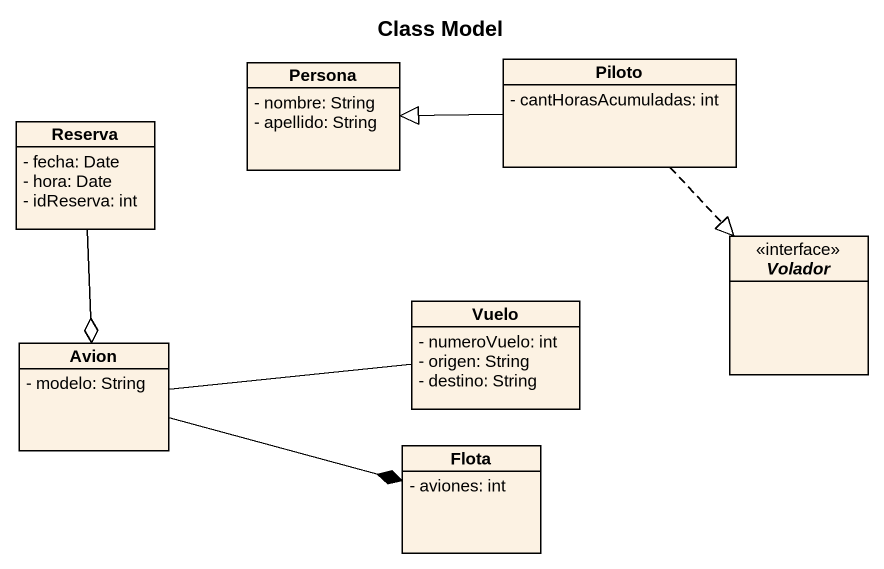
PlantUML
@startuml
title Class Model
hide circle
hide empty members
skinparam classAttributeIconSize 0
class Persona {
  - nombre: String
  - apellido: String
}
class Piloto {
  - cantHorasAcumuladas: int
}
class Reserva {
  - fecha: Date
  - hora: Date
  - idReserva: int
}
interface Volador <<interface>>
class Vuelo {
  - numeroVuelo: int
  - origen: String
  - destino: String
}
class Avion {
  - modelo: String
}
class Flota {
  - aviones: int
}
Piloto -left-|> Persona
Piloto ..|> Volador
Reserva --o Avion
Avion -right- Vuelo
Avion -right-* Flota
@enduml
